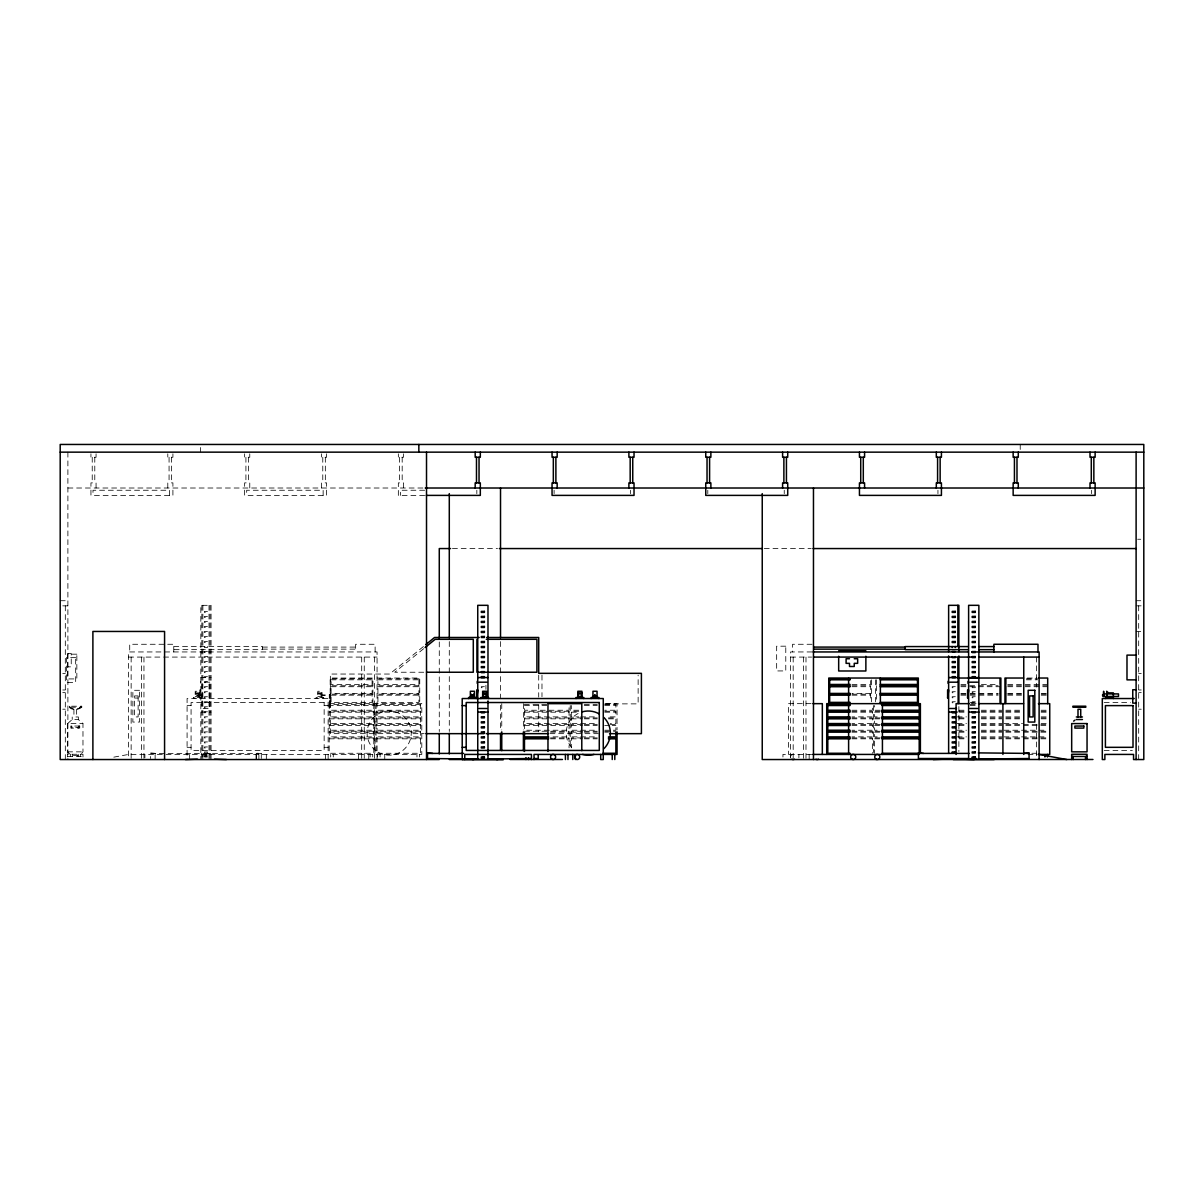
<?xml version="1.0" encoding="UTF-8"?>
<svg xmlns="http://www.w3.org/2000/svg" width="1204" height="1204" viewBox="0 0 1204 1204"><rect width="100%" height="100%" fill="white"/><g stroke="black" fill="none" stroke-linecap="round" stroke-linejoin="round"><path stroke-width="0.75" stroke-dasharray="5 3.75" d="M196.839 694.919C195.439 695.957 212.386 694.663 196.824 695.385M67.59 723.574L72.21 719.525L78.35 719.525L82.971 723.574L82.971 751.853C79.464 756.97 71.096 756.97 67.59 751.853L67.59 723.574L82.971 723.574M81.767 707.23C78.395 710.24 70.479 710.631 68.794 706.206L81.767 706.206L81.767 707.23L68.794 707.23M423.402 646.563L389.644 674.044L330.347 674.044L330.347 733.657L424.214 733.657M423.627 648.715L394.746 672.238L424.666 672.238M113.823 757.15L128.572 754.426L421.791 754.426L421.791 703.648L328.135 703.648M67.891 488.011L425.223 488.011M424.636 490.254L400.39 490.254L400.39 495.386M424.636 495.386L398.343 495.386L398.343 482.879L403.475 482.879L403.475 488.011M1137.645 539.241L1140.73 539.241M452.433 548.557L497.508 548.557M764.224 548.557L811.18 548.557M60.2 600.721L67.891 600.721M1136.109 600.721L1140.73 600.721M62.758 605.838L67.891 605.838M1136.109 605.838L1141.241 605.838M1136.109 631.453L1140.73 631.453M812.038 644.275L792.563 644.275L792.563 651.951M173.767 646.578L262.412 646.578L262.412 649.648L173.767 649.648M262.412 647.09L355.647 647.09M262.412 649.137L355.647 649.137M812.038 651.951L790.622 651.951L790.622 759.543M67.891 653.471L71.247 653.471L71.247 666.85L67.891 666.85M128.572 657.083L377.063 657.083M790.622 657.083L811.631 657.083M62.758 673.427L65.317 673.427M1138.683 673.427L1141.241 673.427M200.827 677.566L211.061 677.566M377.018 678.033L419.744 678.033L419.744 703.648M1027.253 678.033L1036.554 678.033M1026.365 678.815L1037.547 678.815M331.085 679.808L372.081 679.808M377.921 679.808L418.902 679.808M1026.365 679.808L1037.547 679.808M200.827 681.298L200.827 683.345M852.026 684.459L870.658 684.459L870.658 679.808M960.897 684.459L966.496 684.459M981.395 684.459L998.161 684.459M1007.733 684.459L1046.863 684.459M852.026 685.738L870.658 685.738L870.658 693.429L852.026 693.429M960.897 685.738L998.161 685.738M1007.733 685.738L1046.863 685.738M331.085 686.716L372.081 686.716M377.921 686.716L418.902 686.716M852.026 686.716L870.658 686.716M960.897 686.716L1000.027 686.716M1007.733 686.716L1046.863 686.716M62.758 689.982L65.317 689.982M200.827 689.937L199.789 689.937L199.698 698.531M1138.683 689.982L1141.241 689.982M200.827 690.705L199.789 698.139M62.758 692.646L65.317 692.646M195.229 692.887L199.322 692.887M317.826 692.887L321.935 692.887M1138.683 692.646L1141.241 692.646M960.897 693.429L968.362 693.429M970.213 693.429L998.161 693.429M1007.733 693.429L1022.632 693.429M1041.264 693.429L1046.863 693.429M195.229 693.835L199.322 693.835M317.826 693.865L321.935 693.835M852.026 694.196L870.658 694.196L870.658 700.593M960.897 694.196L968.362 694.196M970.213 694.196L998.161 694.196M1007.733 694.196L1022.632 694.196M1041.264 694.196L1046.863 694.196M330.287 694.542L329.294 694.542L329.294 707.184M329.294 694.768L330.287 694.768M325.276 694.964L319.376 695.039L325.185 695.355M331.085 695.175L372.081 695.175M377.921 695.175L418.902 695.175M852.026 695.175L870.658 695.175M960.897 695.175L968.362 695.175M970.213 695.175L998.161 695.175M1007.733 695.175L1022.632 695.175M1041.264 695.175L1046.863 695.175M329.294 695.596L330.287 695.581M329.294 695.927L330.287 695.942M195.229 696.469L199.322 696.469M317.826 696.469L321.935 696.469M329.294 696.454L330.287 696.454M329.294 697.552L330.287 697.537M134.547 698.034L138.129 698.034M329.294 700.818L330.287 700.818M329.294 701.556L330.287 701.556M955.299 701.751L952.213 701.751L952.213 702.775L955.299 702.775M329.294 702.248L330.287 702.248M970.213 702.383L977.678 702.383M1104.173 702.519L1130.481 702.519M605.808 703.648L617.05 703.648L617.05 729.97M811.06 703.648L788.515 703.648L788.515 754.426M971.071 703.648L976.715 703.648M604.859 703.873L638.135 703.873L638.135 675.128M329.294 704.189L330.287 704.189M546.766 704.596L524.477 704.596L524.477 710.24L569.056 710.24L569.056 705.514M584.301 704.596L597.304 704.596M604.739 704.596L615.876 704.596L615.876 710.24L604.739 710.24M970.168 704.596L977.603 704.596M330.287 705.393L329.294 705.393L373.797 705.514M187.087 705.619L191.075 705.619M324.147 705.619L328.135 705.619M376.039 705.514L420.617 705.514M524.477 705.514L546.766 705.514M584.301 705.514L597.304 705.514M604.739 705.514L615.876 705.514M970.168 705.514L977.603 705.514M329.294 705.785L330.287 705.77M329.294 706.131L330.287 706.116M329.294 706.944L330.287 707.169M62.758 709.201L65.317 709.201M1138.683 709.201L1141.241 709.201M578.733 710.24L571.313 710.24L571.313 705.514M851.95 710.24L872.373 710.24L872.373 705.514M880.199 710.24L874.631 710.24L874.631 705.514M959.031 710.24L966.451 710.24M981.305 710.24L1001.743 710.24M1005.852 710.24L1022.572 710.24M1041.144 710.24L1046.712 710.24M578.733 711.263L571.313 711.263L571.313 716.892L578.733 716.892M604.739 711.263L615.876 711.263L615.876 716.892L608.456 716.892M851.95 711.263L872.373 711.263L872.373 716.892L851.95 716.892M880.199 711.263L874.631 711.263L874.631 716.892L880.199 716.892M959.031 711.263L966.451 711.263M981.305 711.263L1001.743 711.263M1005.852 711.263L1022.572 711.263M1041.144 711.263L1046.712 711.263M200.827 712.076L211.061 712.076M329.219 712.181L373.797 712.181M376.039 712.181L420.617 712.181M524.477 712.181L569.056 712.181M571.313 712.181L578.733 712.181M604.739 712.181L615.876 712.181M851.95 712.181L872.373 712.181M874.631 712.181L880.199 712.181M959.031 712.181L966.451 712.181M981.305 712.181L1001.743 712.181M1005.852 712.181L1022.572 712.181M1041.144 712.181L1046.712 712.181M580.599 716.892L597.304 716.892M957.165 716.892L966.451 716.892M981.305 716.892L1001.743 716.892M1005.852 716.892L1022.572 716.892M1041.144 716.892L1046.712 716.892M582.45 717.915L571.313 717.915L571.313 723.559L578.733 723.559M584.301 717.915L597.304 717.915M608.456 717.915L615.876 717.915L615.876 723.559L610.308 723.559M851.95 717.915L872.373 717.915L872.373 723.559L851.95 723.559M880.199 717.915L874.631 717.915L874.631 723.559L880.199 723.559M959.031 717.915L966.451 717.915M981.305 717.915L1001.743 717.915M1005.852 717.915L1022.572 717.915M1041.144 717.915L1046.712 717.915M329.219 718.833L373.797 718.833M376.039 718.833L420.617 718.833M524.477 718.833L569.056 718.833M571.313 718.833L582.45 718.833M584.301 718.833L597.304 718.833M608.456 718.833L615.876 718.833M851.95 718.833L872.373 718.833M874.631 718.833L880.199 718.833M959.031 718.833L966.451 718.833M981.305 718.833L1001.743 718.833M1005.852 718.833L1022.572 718.833M1041.144 718.833L1046.712 718.833M580.599 723.559L597.304 723.559M957.165 723.559L966.451 723.559M981.305 723.559L1001.743 723.559M1004.001 723.559L1022.572 723.559M1041.144 723.559L1046.712 723.559M582.45 724.582L571.313 724.582L571.313 730.226L578.733 730.226M584.301 724.582L597.304 724.582M610.308 724.582L615.876 724.582L615.876 730.226L604.739 730.226M851.95 724.582L872.373 724.582L872.373 730.226L851.95 730.226M880.199 724.582L874.631 724.582L874.631 730.226L880.199 730.226M959.031 724.582L966.451 724.582M981.305 724.582L1001.743 724.582M1005.852 724.582L1046.712 724.582M329.219 725.5L373.797 725.5M376.039 725.5L420.617 725.5M524.477 725.5L569.056 725.5M571.313 725.5L582.45 725.5M584.301 725.5L597.304 725.5M604.739 725.5L610.308 725.5M612.159 725.5L615.876 725.5M851.95 725.5L872.373 725.5M874.631 725.5L880.199 725.5M959.031 725.5L966.451 725.5M981.305 725.5L1001.743 725.5M1005.852 725.5L1046.712 725.5M580.599 730.226L597.304 730.226M957.165 730.226L966.451 730.226M981.305 730.226L1001.743 730.226M1004.001 730.226L1046.712 730.226M524.477 731.249L569.056 731.249L569.056 736.878L550.484 736.878M582.45 731.249L571.313 731.249L571.313 736.878L578.733 736.878M584.301 731.249L597.304 731.249M604.739 731.249L615.876 731.249M851.95 731.249L872.373 731.249L872.373 736.878L851.95 736.878M880.199 731.249L874.631 731.249L874.631 736.878L880.199 736.878M959.031 731.249L966.451 731.249M981.305 731.249L1001.743 731.249M1005.852 731.249L1046.712 731.249M329.219 732.167L373.797 732.167M376.039 732.167L420.617 732.167M550.484 732.167L569.056 732.167M571.313 732.167L582.45 732.167M584.301 732.167L597.304 732.167M604.739 732.167L608.456 732.167M851.95 732.167L872.373 732.167M874.631 732.167L880.199 732.167M959.031 732.167L966.451 732.167M981.305 732.167L1001.743 732.167M1005.852 732.167L1046.712 732.167M549.927 733.657L598.298 733.657M580.599 736.878L597.304 736.878M957.165 736.878L966.451 736.878M981.305 736.878L1001.743 736.878M1004.001 736.878L1046.712 736.878M550.484 737.901L569.056 737.901L569.056 747.85M582.45 737.901L571.313 737.901L571.313 747.85M584.301 737.901L597.304 737.901M851.95 737.901L872.373 737.901L872.373 753.268M880.199 737.901L874.631 737.901L874.631 753.268M959.031 737.901L966.451 737.901M981.305 737.901L1001.743 737.901M1005.852 737.901L1046.712 737.901M329.219 738.82L373.797 738.82M376.039 738.82L420.617 738.82M550.484 738.82L569.056 738.82M571.313 738.82L582.45 738.82M584.301 738.82L597.304 738.82M851.95 738.82L872.373 738.82M874.631 738.82L880.199 738.82M959.031 738.82L966.451 738.82M981.305 738.82L1001.743 738.82M1005.852 738.82L1046.712 738.82M187.087 747.323L191.075 747.323M324.147 747.323L328.135 747.323M1104.173 750.438L1132.362 750.438M67.59 751.853L82.971 751.853M1031.858 753.268L1037.427 753.268M150.605 753.403L204.921 753.403L204.921 758.52M261.283 753.403L206.968 753.403L206.968 758.52M811.631 754.426L782.946 754.426L782.946 759.543M1028.005 754.426L1037.291 754.426M201.851 755.962L210.038 755.962M67.59 756.473L82.971 756.473M204.409 756.985L207.479 756.985M1138.683 605.838L1138.683 759.543M1091.637 490.254L1091.637 493.67M1036.554 657.083L1036.554 687.032M1036.554 724.462L1036.554 759.543M1020.224 444.457L1020.224 452.147M975.27 686.686L975.27 687.71L972.2 687.71L972.2 686.686M958.881 706.537L958.881 751.537M937.946 490.254L937.946 493.67M876.497 679.808L876.497 684.459M876.497 685.738L876.497 693.429M876.497 694.196L876.497 700.593M875.594 679.854L875.594 701.812M873.547 705.529L873.547 752.545M871.5 679.854L871.5 701.812M809.148 754.426L809.148 759.543M805.988 657.083L805.988 759.543M803.429 657.083L803.429 759.543M798.899 754.426L798.899 757.843M793.18 657.083L793.18 759.543M784.24 490.254L784.24 493.67M707.801 490.254L707.801 493.67M630.535 490.254L630.535 493.67M570.229 705.529L570.229 748.783M554.096 490.254L554.096 493.67M541.981 675.128L541.981 696.695M538.715 675.173L538.715 697.101M538.715 704.415L538.715 731.836M523.394 703.648L523.394 729.97M501.752 703.648L501.752 729.97M500.518 641.566L500.518 697.748M500.518 705.243L500.518 729.579M485.934 685.287L485.934 689.38M476.829 490.254L476.829 493.67M449.288 641.566L449.288 731.46M439.279 641.913L439.279 731.535M419.534 754.426L419.534 756.985M416.975 754.426L416.975 756.985M403.475 453.848L403.475 457.264L398.343 457.264L398.343 453.848M402.181 457.264L402.181 482.879M399.623 457.264L399.623 482.879M384.753 754.426L384.753 759.543M380.088 754.426L380.088 756.985M377.529 754.426L377.529 756.985M377.063 759.543L377.063 651.951L128.572 651.951L128.572 759.543M375.121 651.951L375.121 644.275L355.647 644.275L355.647 651.951M374.971 703.648L374.971 754.426M374.504 657.083L374.504 759.543M372.909 703.648L372.909 678.033L330.182 678.033L330.182 703.648M372.713 754.426L372.713 756.985M370.155 754.426L370.155 756.985M368.785 754.426L368.785 759.543M364.255 657.083L364.255 759.543M361.697 657.083L361.697 759.543M358.536 754.426L358.536 759.543M333.267 754.426L333.267 756.985M330.694 754.426L330.694 756.985M328.135 759.543L328.135 698.531L187.087 698.531L187.087 759.543M326.615 453.848L326.615 457.264L321.498 457.264L321.498 453.848M325.577 754.426L325.577 759.543M325.336 457.264L325.336 482.879M323.725 698.531L323.725 697.507L316.035 697.507L316.035 698.531M323.319 697.507L323.319 698.531M323.139 495.386L323.139 490.254L246.685 490.254L246.685 495.386M322.777 457.264L322.777 482.879M322.296 697.507L322.296 698.531M321.935 697.507L321.935 691.262L317.826 691.262L317.826 697.507M321.498 488.011L321.498 482.879L326.615 482.879L326.615 495.386L244.638 495.386L244.638 482.879L249.77 482.879L249.77 488.011M321.408 696.469L321.408 693.91L318.338 693.91L318.338 696.469M317.465 697.507L317.465 698.531M316.441 697.507L316.441 698.531M266.325 754.426L266.325 759.543M261.283 758.52L261.283 752.891L256.151 753.403M258.89 754.426L258.89 759.543M256.332 754.426L256.332 759.543M256.076 754.426L256.076 759.543M249.77 453.848L249.77 457.264L244.638 457.264L244.638 453.848M248.491 457.264L248.491 482.879M245.917 457.264L245.917 482.879M211.061 759.032L211.061 605.326L200.827 605.326L200.827 759.032M210.549 753.403L201.339 753.403M210.038 605.326L210.038 758.52M209.014 605.326L209.014 758.52M207.479 646.518L207.479 647.541L204.409 647.541L204.409 646.518M207.479 752.982L207.479 751.958L204.409 751.958L204.409 752.982M206.456 752.891L206.456 755.962M205.944 755.962L205.944 756.985M205.432 752.891L205.432 755.962M202.874 605.326L202.874 758.52M201.851 605.326L201.851 758.52M201.113 698.531L201.113 697.507L193.438 697.507L193.438 698.531M200.481 447.527L200.481 452.147M199.322 697.507L199.322 691.262L195.229 691.262L195.229 697.507M198.81 696.469L198.81 693.91L195.74 693.91L195.74 696.469M194.852 697.507L194.852 698.531M193.829 697.507L193.829 698.531M189.645 754.426L189.645 759.543M173.767 651.951L173.767 644.275L129.716 644.275L129.716 651.951M172.909 453.848L172.909 457.264L167.792 457.264L167.792 453.848M171.63 457.264L171.63 482.879M169.433 495.386L169.433 490.254L92.994 490.254L92.994 495.386M169.072 457.264L169.072 482.879M167.792 488.011L167.792 482.879L172.909 482.879L172.909 495.386L90.947 495.386L90.947 482.879L96.064 482.879L96.064 488.011M155.737 753.403L150.605 752.891L150.605 758.52M155.135 754.426L155.135 759.543M144.886 754.426L144.886 757.843M143.953 657.083L143.953 759.543M141.38 657.083L141.38 759.543M131.146 657.083L131.146 759.543M96.064 453.848L96.064 457.264L90.947 457.264L90.947 453.848M94.785 457.264L94.785 482.879M92.226 457.264L92.226 482.879M82.971 756.925L82.971 754.261L67.59 754.261L67.59 756.925M81.15 706.206C79.931 710.044 70.63 710.044 69.411 706.206M80.322 754.261L80.322 756.473M79.163 726.042L79.163 727.577L71.382 727.577L71.382 726.042M78.516 726.042L78.516 728.089M78.35 719.525L78.35 716.967L72.21 716.967L72.21 719.525M78.109 754.261L78.109 756.473M76.635 709.276L76.635 716.967M73.926 709.276L73.926 716.967M72.631 754.261L72.631 756.473M71.864 726.042L71.864 728.089M70.419 754.261L70.419 756.473M67.891 452.147L67.891 759.543M65.317 605.838L65.317 759.543M790.561 756.985A2.558 2.558 0 0 1 793.12 754.426A2.558 2.558 0 0 1 795.693 756.985M571.674 747.654A22.078 22.078 0 0 1 579.816 712.693M207.479 611.376L204.409 611.376L204.409 612.4L207.479 612.4L207.479 611.376M207.479 616.403L204.409 616.403L204.409 617.426L207.479 617.426L207.479 616.403M207.479 621.414L204.409 621.414L204.409 622.438L207.479 622.438L207.479 621.414M207.479 626.441L204.409 626.441L204.409 627.465L207.479 627.465L207.479 626.441M207.479 631.453L204.409 631.453L204.409 632.491L207.479 632.491L207.479 631.453M207.479 636.48L204.409 636.48L204.409 637.503L207.479 637.503L207.479 636.48M207.479 641.506L204.409 641.506L204.409 642.53L207.479 642.53L207.479 641.506M785.776 646.187L776.655 646.187L776.655 670.929L785.776 670.929L785.776 646.187M207.479 651.545L204.409 651.545L204.409 652.568L207.479 652.568L207.479 651.545M76.845 654.178L67.725 654.178L67.725 678.921L76.845 678.921L76.845 654.178M207.479 656.571L204.409 656.571L204.409 657.595L207.479 657.595L207.479 656.571M75.671 657.64L66.551 657.64L66.551 682.382L75.671 682.382L75.671 657.64M207.479 661.583L204.409 661.583L204.409 662.606L207.479 662.606L207.479 661.583M207.479 666.61L204.409 666.61L204.409 667.633L207.479 667.633L207.479 666.61M207.479 671.621L204.409 671.621L204.409 672.645L207.479 672.645L207.479 671.621M207.479 676.648L204.409 676.648L204.409 677.671L207.479 677.671L207.479 676.648M372.081 678.815L331.085 678.815L331.085 684.459L372.081 684.459L372.081 678.815M418.902 678.815L377.921 678.815L377.921 684.459L418.902 684.459L418.902 678.815M207.479 681.675L204.409 681.675L204.409 682.698L207.479 682.698L207.479 681.675M209.782 682.186L202.106 682.186L202.106 708.494L209.782 708.494L209.782 682.186M372.081 685.738L331.085 685.738L331.085 693.429L372.081 693.429L372.081 685.738M418.902 685.738L377.921 685.738L377.921 693.429L418.902 693.429L418.902 685.738M207.479 686.686L204.409 686.686L204.409 687.71L207.479 687.71L207.479 686.686M484.399 686.686L481.329 686.686L481.329 687.71L484.399 687.71L484.399 686.686M955.299 686.686L952.213 686.686L952.213 687.71L955.299 687.71L955.299 686.686M139.529 690.298L132.876 690.298L132.876 722.054L139.529 722.054L139.529 690.298M207.479 691.713L204.409 691.713L204.409 692.736L207.479 692.736L207.479 691.713M955.299 691.713L952.213 691.713L952.213 692.736L955.299 692.736L955.299 691.713M975.27 691.713L972.2 691.713L972.2 692.736L975.27 692.736L975.27 691.713M372.081 694.196L331.085 694.196L331.085 702.383L372.081 702.383L372.081 694.196M418.902 694.196L377.921 694.196L377.921 702.383L418.902 702.383L418.902 694.196M138.129 695.927L134.547 695.927L134.547 716.937L138.129 716.937L138.129 695.927M207.479 696.725L204.409 696.725L204.409 697.763L207.479 697.763L207.479 696.725M955.299 696.725L952.213 696.725L952.213 697.763L955.299 697.763L955.299 696.725M975.27 696.725L972.2 696.725L972.2 697.763L975.27 697.763L975.27 696.725M207.479 701.751L204.409 701.751L204.409 702.775L207.479 702.775L207.479 701.751M975.27 701.751L972.2 701.751L972.2 702.775L975.27 702.775L975.27 701.751M324.147 702.519L191.075 702.519L191.075 750.438L324.147 750.438L324.147 702.519M373.797 704.596L329.219 704.596L329.219 710.24L373.797 710.24L373.797 704.596M420.617 704.596L376.039 704.596L376.039 710.24L420.617 710.24L420.617 704.596M207.479 706.778L204.409 706.778L204.409 707.801L207.479 707.801L207.479 706.778M373.797 711.263L329.219 711.263L329.219 716.892L373.797 716.892L373.797 711.263M420.617 711.263L376.039 711.263L376.039 716.892L420.617 716.892L420.617 711.263M569.056 711.263L524.477 711.263L524.477 716.892L569.056 716.892L569.056 711.263M207.479 711.79L204.409 711.79L204.409 712.813L207.479 712.813L207.479 711.79M207.479 716.816L204.409 716.816L204.409 717.84L207.479 717.84L207.479 716.816M373.797 717.915L329.219 717.915L329.219 723.559L373.797 723.559L373.797 717.915M420.617 717.915L376.039 717.915L376.039 723.559L420.617 723.559L420.617 717.915M569.056 717.915L524.477 717.915L524.477 723.559L569.056 723.559L569.056 717.915M207.479 721.843L204.409 721.843L204.409 722.867L207.479 722.867L207.479 721.843M373.797 724.582L329.219 724.582L329.219 730.226L373.797 730.226L373.797 724.582M420.617 724.582L376.039 724.582L376.039 730.226L420.617 730.226L420.617 724.582M569.056 724.582L524.477 724.582L524.477 730.226L569.056 730.226L569.056 724.582M79.735 726.042L70.81 726.042L70.81 728.089L79.735 728.089L79.735 726.042M207.479 726.855L204.409 726.855L204.409 727.878L207.479 727.878L207.479 726.855M373.797 731.249L329.219 731.249L329.219 736.878L373.797 736.878L373.797 731.249M420.617 731.249L376.039 731.249L376.039 736.878L420.617 736.878L420.617 731.249M207.479 731.881L204.409 731.881L204.409 732.905L207.479 732.905L207.479 731.881M207.479 736.893L204.409 736.893L204.409 737.917L207.479 737.917L207.479 736.893M373.797 737.901L329.219 737.901L329.219 753.268L373.797 753.268L373.797 737.901M420.617 737.901L376.039 737.901L376.039 753.268L420.617 753.268L420.617 737.901M207.479 741.92L204.409 741.92L204.409 742.943L207.479 742.943L207.479 741.92M207.479 746.947L204.409 746.947L204.409 747.97L207.479 747.97L207.479 746.947M378.131 752.214A22.078 22.078 0 0 0 411.256 733.086A22.078 22.078 0 0 0 378.131 713.957A22.078 22.078 0 0 0 378.131 752.214"/><path stroke-width="1.5" d="M471.953 694.919L472.916 695.175L471.953 695.355M425.84 644.561L434.539 637.488L479.192 637.488M425.072 647.541L435.186 639.309L473.292 639.309L473.292 672.238L426.532 672.238M1073.622 721.136L1074.886 720.203M185.446 759.543L197.411 759.152M462.366 759.543L503.362 759.543L449.288 759.543M933.266 759.543L945.215 759.152M953.237 759.543L994.233 759.543M60.2 452.147L1143.8 452.147M425.223 488.011L705.439 488.011M705.755 488.011L1143.8 488.011M426.291 495.386L480.321 495.386L480.321 482.879L475.189 482.879L475.189 488.011M450.552 548.557L439.279 548.557L439.279 638.18M499.389 548.557L762.343 548.557M813.061 548.557L1136.109 548.557M486.627 637.488L538.715 637.488L538.715 673.337L641.401 673.337L641.401 733.657L609.54 733.657M486.296 639.309L536.909 639.309L536.909 672.238L476.919 672.238L476.919 639.309M968.061 646.578L905.273 646.578L905.273 649.648L968.061 649.648M979.138 646.578L993.917 646.578M813.904 647.09L905.273 647.09M813.904 649.137L905.273 649.137M979.138 649.648L993.917 649.648M838.676 650.762L865.872 650.762M952.213 651.545L955.299 651.545M813.046 651.951L968.106 651.951M971.854 651.951L1039.112 651.951L1039.112 759.543M1136.109 655.111L1126.989 655.111L1126.989 679.869L1136.109 679.869M813.498 657.083L974.939 657.083M978.686 657.083L1039.112 657.083M849.497 658.738L846.096 658.738L846.096 663.344L849.497 663.344L849.497 666.489L854.238 666.489L854.238 663.344L857.654 663.344L857.654 658.738L854.238 658.738M477.747 677.566L487.981 677.566M948.632 677.566L958.881 677.566M968.618 677.566L978.867 677.566M1023.535 678.033L1004.964 678.033L1004.964 703.648M1038.405 678.033L1047.691 678.033L1047.691 703.648M850.174 678.815L829.676 678.815L829.676 684.459L850.174 684.459M880.229 678.815L917.493 678.815L917.493 684.459L880.229 684.459M829.676 679.808L850.174 679.808M880.229 679.808L917.493 679.808M479.026 682.186L486.702 682.186M949.926 682.186L957.586 682.186M969.912 682.186L977.573 682.186M850.174 685.738L829.676 685.738L829.676 693.429L850.174 693.429M880.229 685.738L917.493 685.738L917.493 693.429L880.229 693.429M829.676 686.716L850.174 686.716M880.229 686.716L917.493 686.716M1136.109 689.741L1132.753 689.741L1132.753 703.121L1136.109 703.121M477.747 689.937L476.709 689.937L476.709 698.139L477.747 690.705M948.632 689.937L947.608 689.937L947.608 698.139L948.632 690.705M968.618 689.937L967.595 689.937L967.595 698.139L968.618 690.705M482.653 692.887L486.747 692.887M577.845 692.887L581.938 692.887M482.653 693.835L486.747 693.835M1104.143 693.91L1118.486 693.91L1118.486 696.469L1103.105 696.469L1103.632 691.262L1104.143 696.469M850.174 694.196L829.676 694.196L829.676 702.383L850.174 702.383M880.229 694.196L917.493 694.196L917.493 702.383L880.229 702.383M594.716 694.889L595.498 695.31L594.625 695.355M829.676 695.175L850.174 695.175M880.229 695.175L917.493 695.175M470.358 696.469L474.451 696.469M482.653 696.469L486.747 696.469M577.845 696.469L581.938 696.469M592.955 696.469L597.049 696.469M1113.354 697.507L1105.678 697.507L1105.678 698.531M1134.243 698.531L1102.307 698.531L1102.307 759.543L1104.866 759.543L1104.866 754.426L1133.551 754.426L1133.551 759.543L1143.8 759.543L1143.8 444.457L60.2 444.457L60.2 759.543L439.279 759.543M812.941 703.648L822.332 703.648L822.332 754.426M969.28 703.648L956.081 703.648L956.081 754.426M978.566 703.648L1023.535 703.648M1038.405 703.648L1049.737 703.648L1049.737 754.426L1038.51 754.426M850.084 704.596L827.795 704.596L827.795 710.24L850.084 710.24M882.05 704.596L919.209 704.596L919.209 710.24L882.05 710.24M462.216 705.619L466.204 705.619M827.795 705.514L850.084 705.514M882.05 705.514L919.209 705.514M1072.884 706.206L1085.842 706.206M1072.884 707.23L1085.842 707.23M479.026 708.494L486.702 708.494M949.926 708.494L956.458 708.494M969.912 708.494L977.573 708.494M850.084 711.263L827.795 711.263L827.795 716.892L850.084 716.892M882.05 711.263L919.209 711.263L919.209 716.892L882.05 716.892M477.747 712.076L487.981 712.076M827.795 712.181L850.084 712.181M882.05 712.181L919.209 712.181M948.632 712.076L957.165 712.076M968.618 712.076L978.867 712.076M1076.301 716.967L1082.441 716.967M850.084 717.915L827.795 717.915L827.795 723.559L850.084 723.559M882.05 717.915L919.209 717.915L919.209 723.559L882.05 723.559M827.795 718.833L850.084 718.833M882.05 718.833L919.209 718.833M1076.301 719.525L1082.441 719.525M850.084 724.582L827.795 724.582L827.795 730.226L850.084 730.226M882.05 724.582L919.209 724.582L919.209 730.226L882.05 730.226M827.795 725.5L850.084 725.5M882.05 725.5L919.209 725.5M850.084 731.249L827.795 731.249L827.795 736.878L850.084 736.878M882.05 731.249L919.209 731.249L919.209 736.878L882.05 736.878M827.795 732.167L850.084 732.167M882.05 732.167L919.209 732.167M425.915 733.657L483.993 733.657M486.16 733.657L548.061 733.657M548.618 736.878L524.477 736.878L524.477 732.167M608.456 736.878L615.876 736.878L615.876 732.167M548.618 737.901L524.477 737.901L524.477 751.462M608.456 737.901L615.876 737.901L615.876 753.268L602.873 753.268M850.084 737.901L827.795 737.901L827.795 753.268L850.084 753.268M882.05 737.901L919.209 737.901L919.209 753.268L882.05 753.268M524.477 738.82L548.618 738.82M608.456 738.82L615.876 738.82M827.795 738.82L850.084 738.82M882.05 738.82L919.209 738.82M462.216 747.323L466.204 747.323M427.525 753.403L463.66 753.403M918.411 753.403L969.13 753.403M1029.074 753.403L978.355 752.891M812.835 754.426L919.088 754.426M1071.68 756.473L1087.046 756.473M530.753 758.52L487.469 759.032M534.441 758.52L538.203 758.52L538.203 755.104M968.618 758.52L918.411 758.52L918.411 752.891L923.528 753.403M971.011 758.52L976.474 758.52M510.044 759.483L562.449 759.483M1092.961 759.483L762.237 759.543L762.237 493.625M962.297 759.152L974.247 759.543M214.478 759.152L226.442 759.543M1039.112 754.426L1066.774 759.543M1136.109 452.147L1136.109 759.543M1113.354 698.531L1113.354 692.887L1108.493 692.887L1106.702 691.262L1107.213 697.507M1102.593 694.678L1102.593 695.671M1095.128 452.147L1095.128 457.264L1090.011 457.264L1090.011 452.147M1093.849 457.264L1093.849 482.879M1091.291 457.264L1091.291 482.879M1090.011 488.011L1090.011 482.879L1095.128 482.879L1095.128 495.386L1013.151 495.386L1013.151 482.879L1018.283 482.879L1018.283 488.011M1087.046 759.543L1087.046 754.261L1071.68 754.261L1071.68 759.543M1085.511 756.473L1085.511 759.543M1080.725 716.967L1080.725 709.276L1078.001 709.276L1078.001 716.967M1073.216 756.473L1073.216 759.543M1047.495 754.426L1047.495 756.985M1044.921 754.757L1044.921 756.985M1037.983 651.951L1037.983 644.275L993.917 644.275L993.917 651.951M1023.942 753.403L1029.074 752.891L1029.074 758.52L978.355 759.032M1023.746 657.083L1023.746 754.426M1018.283 452.147L1018.283 457.264L1013.151 457.264L1013.151 452.147M1016.989 457.264L1016.989 482.879M1014.43 457.264L1014.43 482.879M1005.867 678.815L1005.867 684.459M1005.867 685.738L1005.867 693.429M1005.867 694.196L1005.867 702.383M1002.917 703.648L1002.917 754.426M1000.87 703.648L1000.87 678.033L958.143 678.033L958.143 703.648M1000.027 678.815L1000.027 684.459M1000.027 685.738L1000.027 693.429M1000.027 694.196L1000.027 702.383M978.867 759.032L978.867 605.326L968.618 605.326L968.618 759.032M973.735 756.985L973.735 758.52M968.106 681.298L968.106 683.345M958.881 651.635L958.881 605.326L948.632 605.326L948.632 651.635M958.881 655.939L958.881 703.001M957.857 605.326L957.857 646.247M957.857 657.399L957.857 677.852M955.299 646.518L955.299 647.541M955.299 656.571L955.299 657.595L952.213 657.595L952.213 656.571M952.213 646.518L952.213 647.541M948.632 655.939L948.632 753.403M948.12 681.298L948.12 683.345M941.423 452.147L941.423 457.264L936.306 457.264L936.306 452.147M940.143 457.264L940.143 482.879M937.585 457.264L937.585 482.879M936.306 488.011L936.306 482.879L941.423 482.879L941.423 495.386L859.445 495.386L859.445 482.879L864.577 482.879L864.577 488.011M920.383 752.545L920.383 703.648L826.727 703.648L826.727 754.426M918.321 703.648L918.321 678.033L828.773 678.033L828.773 703.648M882.427 703.648L882.427 754.426M880.38 678.033L880.38 703.648M876.015 759.197A2.558 2.558 0 0 0 879.868 756.985A2.558 2.558 0 0 0 876.015 754.757A2.558 2.558 0 0 0 876.015 759.197L876.106 759.543M865.872 656.27L865.872 670.989L838.676 670.989L838.676 656.27M864.577 452.147L864.577 457.264L859.445 457.264L859.445 452.147M863.298 457.264L863.298 482.879M860.725 457.264L860.725 482.879M848.609 678.033L848.609 754.426M813.468 488.011L813.468 759.543M787.717 452.147L787.717 457.264L782.6 457.264L782.6 452.147M786.438 457.264L786.438 482.879M783.879 457.264L783.879 482.879M782.6 488.011L782.6 482.879L787.717 482.879L787.717 495.386L705.755 495.386L705.755 482.879L710.872 482.879L710.872 488.011M710.872 452.147L710.872 457.264L705.755 457.264L705.755 452.147M709.592 457.264L709.592 482.879M707.034 457.264L707.034 482.879M634.026 452.147L634.026 457.264L628.894 457.264L628.894 452.147M632.747 457.264L632.747 482.879M630.174 457.264L630.174 482.879M628.894 488.011L628.894 482.879L634.026 482.879L634.026 495.386L552.049 495.386L552.049 482.879L557.166 482.879L557.166 488.011M617.05 731.851L617.05 754.426L534.019 754.426L534.019 759.543M614.792 754.426L614.792 759.543M612.234 754.426L612.234 759.543M600.706 754.426L600.706 759.543L603.264 759.543L603.264 698.531L462.216 698.531L462.216 759.543M598.855 698.531L598.855 697.507L591.164 697.507L591.164 698.531M597.049 697.507L597.049 691.262L592.955 691.262L592.955 697.507M583.729 698.531L583.729 697.507L576.054 697.507L576.054 698.531M581.938 697.507L581.938 691.262L577.845 691.262L577.845 697.507M581.788 750.664L581.788 703.648L547.971 703.648L547.971 751.462M581.427 696.469L581.427 693.91L578.356 693.91L578.356 696.469M575.346 754.757L575.346 756.985M575.346 757.647L575.346 759.543M572.788 754.426L572.788 759.543M567.972 754.426L567.972 759.543M565.413 754.426L565.413 759.543M557.166 452.147L557.166 457.264L552.049 457.264L552.049 452.147M555.887 457.264L555.887 482.879M553.328 457.264L553.328 482.879M531.461 759.543L531.461 754.426L464.774 754.426L464.774 759.543M528.526 757.647L528.526 759.543M525.952 757.647L525.952 759.543M523.394 731.851L523.394 750.664M501.752 731.851L501.752 750.664M500.518 488.011L500.518 637.819M500.518 733.326L500.518 750.182M488.538 698.531L488.538 697.507L480.863 697.507L480.863 698.531M487.981 697.552L487.981 605.326L477.747 605.326L477.747 759.032M487.981 700.924L487.981 759.032M486.747 697.507L486.747 691.262L482.653 691.262L482.653 697.507M486.235 696.469L486.235 693.91L483.165 693.91L483.165 696.469M482.864 756.985L482.864 758.52M480.321 452.147L480.321 457.264L475.189 457.264L475.189 452.147M479.041 457.264L479.041 482.879M478.259 759.032L427.525 758.52L427.525 752.891L432.657 753.403M477.236 681.298L477.236 683.345M476.483 457.264L476.483 482.879M476.242 698.531L476.242 697.507L468.567 697.507L468.567 698.531M474.451 697.507L474.451 691.262L470.358 691.262L470.358 697.507M473.94 693.91L473.94 696.469M470.869 693.91L470.869 696.469M449.288 493.625L449.288 637.819M449.288 733.326L449.288 753.93M439.279 733.402L439.279 753.945M426.517 452.147L426.517 759.543M418.841 444.457L418.841 452.147M164.572 759.543L164.572 631.453L92.889 631.453L92.889 759.543M794.414 759.197A2.558 2.558 0 0 1 791.841 759.197M818.494 759.197A2.558 2.558 0 0 1 815.921 759.197M498.426 759.197A2.558 2.558 0 0 1 495.867 759.197M474.346 759.197A2.558 2.558 0 0 1 471.787 759.197M603.896 717.479A22.078 22.078 0 0 1 603.896 748.707M593.993 754.426A22.078 22.078 0 0 1 582.555 754.426M582.555 711.76A22.078 22.078 0 0 1 599.321 713.957M484.399 611.376L481.329 611.376L481.329 612.4L484.399 612.4L484.399 611.376M955.299 611.376L952.213 611.376L952.213 612.4L955.299 612.4L955.299 611.376M975.27 611.376L972.2 611.376L972.2 612.4L975.27 612.4L975.27 611.376M484.399 616.403L481.329 616.403L481.329 617.426L484.399 617.426L484.399 616.403M955.299 616.403L952.213 616.403L952.213 617.426L955.299 617.426L955.299 616.403M975.27 616.403L972.2 616.403L972.2 617.426L975.27 617.426L975.27 616.403M484.399 621.414L481.329 621.414L481.329 622.438L484.399 622.438L484.399 621.414M955.299 621.414L952.213 621.414L952.213 622.438L955.299 622.438L955.299 621.414M975.27 621.414L972.2 621.414L972.2 622.438L975.27 622.438L975.27 621.414M484.399 626.441L481.329 626.441L481.329 627.465L484.399 627.465L484.399 626.441M955.299 626.441L952.213 626.441L952.213 627.465L955.299 627.465L955.299 626.441M975.27 626.441L972.2 626.441L972.2 627.465L975.27 627.465L975.27 626.441M484.399 631.453L481.329 631.453L481.329 632.491L484.399 632.491L484.399 631.453M955.299 631.453L952.213 631.453L952.213 632.491L955.299 632.491L955.299 631.453M975.27 631.453L972.2 631.453L972.2 632.491L975.27 632.491L975.27 631.453M484.399 636.48L481.329 636.48L481.329 637.503L484.399 637.503L484.399 636.48M955.299 636.48L952.213 636.48L952.213 637.503L955.299 637.503L955.299 636.48M975.27 636.48L972.2 636.48L972.2 637.503L975.27 637.503L975.27 636.48M484.399 641.506L481.329 641.506L481.329 642.53L484.399 642.53L484.399 641.506M955.299 641.506L952.213 641.506L952.213 642.53L955.299 642.53L955.299 641.506M975.27 641.506L972.2 641.506L972.2 642.53L975.27 642.53L975.27 641.506M484.399 646.518L481.329 646.518L481.329 647.541L484.399 647.541L484.399 646.518M975.27 646.518L972.2 646.518L972.2 647.541L975.27 647.541L975.27 646.518M484.399 651.545L481.329 651.545L481.329 652.568L484.399 652.568L484.399 651.545M975.27 651.545L972.2 651.545L972.2 652.568L975.27 652.568L975.27 651.545M484.399 656.571L481.329 656.571L481.329 657.595L484.399 657.595L484.399 656.571M975.27 656.571L972.2 656.571L972.2 657.595L975.27 657.595L975.27 656.571M484.399 661.583L481.329 661.583L481.329 662.606L484.399 662.606L484.399 661.583M955.299 661.583L952.213 661.583L952.213 662.606L955.299 662.606L955.299 661.583M975.27 661.583L972.2 661.583L972.2 662.606L975.27 662.606L975.27 661.583M484.399 666.61L481.329 666.61L481.329 667.633L484.399 667.633L484.399 666.61M955.299 666.61L952.213 666.61L952.213 667.633L955.299 667.633L955.299 666.61M975.27 666.61L972.2 666.61L972.2 667.633L975.27 667.633L975.27 666.61M484.399 671.621L481.329 671.621L481.329 672.645L484.399 672.645L484.399 671.621M955.299 671.621L952.213 671.621L952.213 672.645L955.299 672.645L955.299 671.621M975.27 671.621L972.2 671.621L972.2 672.645L975.27 672.645L975.27 671.621M484.399 676.648L481.329 676.648L481.329 677.671L484.399 677.671L484.399 676.648M955.299 676.648L952.213 676.648L952.213 677.671L955.299 677.671L955.299 676.648M975.27 676.648L972.2 676.648L972.2 677.671L975.27 677.671L975.27 676.648M1034.808 690.298L1028.156 690.298L1028.156 722.054L1034.808 722.054L1034.808 690.298M1033.137 695.927L1029.555 695.927L1029.555 716.937L1033.137 716.937L1033.137 695.927M599.276 702.519L466.204 702.519L466.204 750.438L599.276 750.438L599.276 702.519M1133.009 705.619L1105.407 705.619L1105.407 747.323L1133.009 747.323L1133.009 705.619M484.399 711.79L481.329 711.79L481.329 712.813L484.399 712.813L484.399 711.79M955.299 711.79L952.213 711.79L952.213 712.813L955.299 712.813L955.299 711.79M975.27 711.79L972.2 711.79L972.2 712.813L975.27 712.813L975.27 711.79M484.399 716.816L481.329 716.816L481.329 717.84L484.399 717.84L484.399 716.816M955.299 716.816L952.213 716.816L952.213 717.84L955.299 717.84L955.299 716.816M975.27 716.816L972.2 716.816L972.2 717.84L975.27 717.84L975.27 716.816M484.399 721.843L481.329 721.843L481.329 722.867L484.399 722.867L484.399 721.843M955.299 721.843L952.213 721.843L952.213 722.867L955.299 722.867L955.299 721.843M975.27 721.843L972.2 721.843L972.2 722.867L975.27 722.867L975.27 721.843M1087.046 723.574L1071.68 723.574L1071.68 751.853L1087.046 751.853L1087.046 723.574M1083.811 726.042L1074.886 726.042L1074.886 728.089L1083.811 728.089L1083.811 726.042M484.399 726.855L481.329 726.855L481.329 727.878L484.399 727.878L484.399 726.855M955.299 726.855L952.213 726.855L952.213 727.878L955.299 727.878L955.299 726.855M975.27 726.855L972.2 726.855L972.2 727.878L975.27 727.878L975.27 726.855M484.399 731.881L481.329 731.881L481.329 732.905L484.399 732.905L484.399 731.881M955.299 731.881L952.213 731.881L952.213 732.905L955.299 732.905L955.299 731.881M975.27 731.881L972.2 731.881L972.2 732.905L975.27 732.905L975.27 731.881M484.399 736.893L481.329 736.893L481.329 737.917L484.399 737.917L484.399 736.893M955.299 736.893L952.213 736.893L952.213 737.917L955.299 737.917L955.299 736.893M975.27 736.893L972.2 736.893L972.2 737.917L975.27 737.917L975.27 736.893M484.399 741.92L481.329 741.92L481.329 742.943L484.399 742.943L484.399 741.92M955.299 741.92L952.213 741.92L952.213 742.943L955.299 742.943L955.299 741.92M975.27 741.92L972.2 741.92L972.2 742.943L975.27 742.943L975.27 741.92M484.399 746.947L481.329 746.947L481.329 747.97L484.399 747.97L484.399 746.947M955.299 746.947L952.213 746.947L952.213 747.97L955.299 747.97L955.299 746.947M975.27 746.947L972.2 746.947L972.2 747.97L975.27 747.97L975.27 746.947M955.299 751.958L952.213 751.958L952.213 752.982L955.299 752.982L955.299 751.958M975.27 751.958L972.2 751.958L972.2 752.982L975.27 752.982L975.27 751.958M484.399 756.985L481.329 756.985L481.329 758.008L484.399 758.008L484.399 756.985M975.27 756.985L972.2 756.985L972.2 758.008L975.27 758.008L975.27 756.985M851.935 759.197A2.558 2.558 0 0 0 855.788 756.985A2.558 2.558 0 0 0 851.935 754.757A2.558 2.558 0 0 0 851.935 759.197M575.888 759.197A2.558 2.558 0 0 0 579.741 756.985A2.558 2.558 0 0 0 575.888 754.757A2.558 2.558 0 0 0 575.888 759.197M551.808 759.197A2.558 2.558 0 0 0 555.661 756.985A2.558 2.558 0 0 0 551.808 754.757A2.558 2.558 0 0 0 551.808 759.197"/></g></svg>
